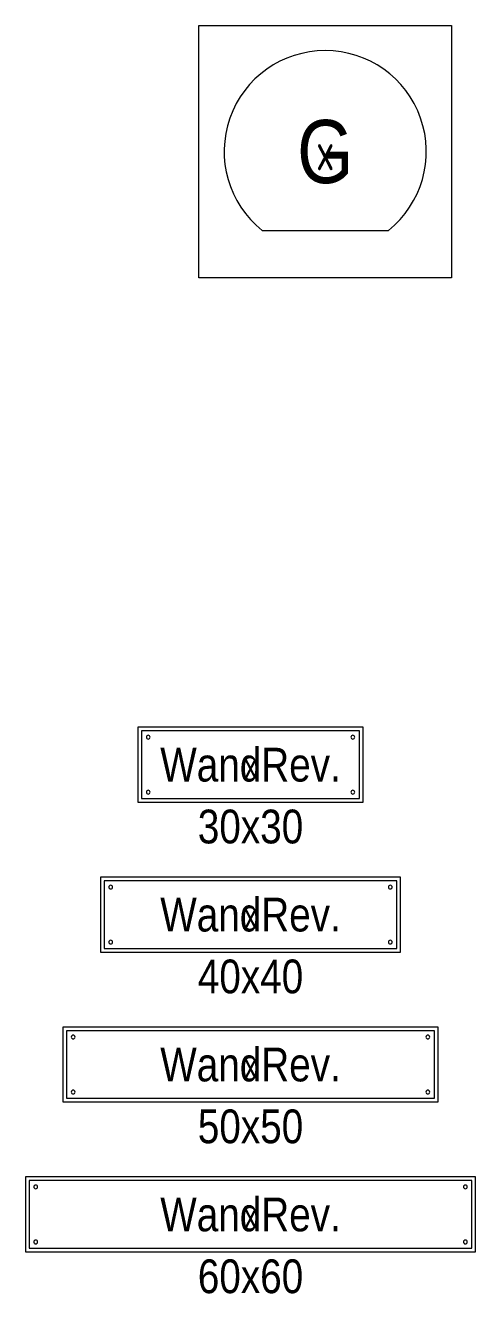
# Model space of a CAD drawing. Header units: metres. Extents: x -162 to 83385, y -62392 to -1971.
# Drawn here: x 15681 to 16281, y -47374 to -45682 of the extents above; entities that cross this region are included whole.
import ezdxf
from ezdxf.enums import TextEntityAlignment as Align

# ---------------------------------------------------------------- set-up
doc = ezdxf.new("R2010")
doc.units = ezdxf.units.M
doc.header["$LTSCALE"] = 0.5
for name, color, linetype, lineweight in [('ELIN_Attribut_01_Produkt_ID', 7, 'Continuous', 0), ('ELIN_Attribut_02_Stromkreis', 7, 'Continuous', 0), ('ELIN_Attribut_03_Verteilerbereich', 7, 'Continuous', 0), ('ELIN_Attribut_04_Montagehoehe', 7, 'Continuous', 0), ('ELIN_Attribut_05_Montageart', 7, 'Continuous', 0), ('ELIN_Attribut_06_Tuernummer', 7, 'Continuous', 0), ('ELIN_Attribut_07_Bemerkung', 7, 'Continuous', 0), ('ELIN_Attribut_08_Adresse', 7, 'Continuous', 0), ('ELIN_Attribut_10_AKZ1', 7, 'Continuous', 0), ('ELIN_Attribut_11_AKZ2', 7, 'Continuous', 0), ('ELIN_Attribut_12_Sonstiges1', 7, 'Continuous', 0), ('ELIN_Attribut_13_Sonstiges2', 7, 'Continuous', 0), ('ELIN_Attribut_14_Bauteil', 7, 'Continuous', 0), ('ELIN_Attribut_15_Ebene', 7, 'Continuous', 0), ('ELIN_Attribut_16_Raumnummer', 7, 'Continuous', 0), ('ELIN_Attribut_17_Raumname', 7, 'Continuous', 0), ('ELIN_Attribut_18_Montageabschnitt', 7, 'Continuous', 0), ('ELIN_Attribut_Basispunkt', 2, 'Continuous', 0), ('ELIN_Attribute_GEMOS', 11, 'Continuous', 0), ('ELIN_BOD_BO_Bodendose eckig', 5, 'Continuous', 0), ('ELIN_REV_WA_Revisionsöffnung', 7, 'Continuous', 0)]:
    doc.layers.add(name, color=color, linetype=linetype, lineweight=lineweight)
doc.layers.get('0').off()
doc.styles.add('ARIAL_N', font='ARIALN.TTF')
doc.styles.add('ELIN_Attribute', font='isocp.shx', dxfattribs={"width": 0.8})

# ---------------------------------------------------------------- blocks, each defined once
blk = doc.blocks.new('ELIN_BOD_GERAETEDOSE')
at = {"color": 0}
for p, q in [((-168.4, -168.4), (-168.4, 168.4)), ((-168.4, 168.4), (168.4, 168.4)), ((168.4, 168.4), (168.4, -168.4)), ((-84.2, -105.2), (84.2, -105.2)), ((168.4, -168.4), (-168.4, -168.4))]:
    blk.add_line(p, q, dxfattribs=at)
blk.add_arc((0, 0), 134.7, 308.6822, 231.3178, dxfattribs=at)
at = {"color": 0, "style": 'ARIAL_N'}
blk.add_text('G', height=84.2, dxfattribs=at).set_placement((0, 0), align=Align.MIDDLE_CENTER)
at = {"layer": 'ELIN_Attribut_01_Produkt_ID', "style": 'ELIN_Attribute', "width": 0.8, "flags": 8}
blk.add_attdef('01_PRODUKT_ID', (358.8, -14.6, 0), '', height=150, dxfattribs=at)
at = {"layer": 'ELIN_Attribut_02_Stromkreis', "style": 'ELIN_Attribute', "width": 0.8, "flags": 8}
blk.add_attdef('02_STROMKREIS', (358.8, 185.4, 0), '', height=150, dxfattribs=at)
at = {"layer": 'ELIN_Attribut_03_Verteilerbereich', "style": 'ELIN_Attribute', "width": 0.8, "flags": 8}
blk.add_attdef('03_VERTEILERBEREICH', (-247.5, -604.4, 0), '', height=125, dxfattribs=at)
at = {"layer": 'ELIN_Attribut_04_Montagehoehe', "style": 'ELIN_Attribute', "width": 0.8, "flags": 8}
blk.add_attdef('04_MONTAGEHOEHE', text='', height=125, dxfattribs=at).set_placement((-343, -14.6, 0), align=Align.RIGHT)
at = {"layer": 'ELIN_Attribut_05_Montageart', "style": 'ELIN_Attribute', "width": 0.8, "flags": 8}
blk.add_attdef('05_MONTAGEART', (358.8, -204.4, 0), '', height=125, dxfattribs=at)
at = {"layer": 'ELIN_Attribut_06_Tuernummer', "style": 'ELIN_Attribute', "width": 0.8, "flags": 8}
blk.add_attdef('06_TUERNUMMER', text='', height=125, dxfattribs=at).set_placement((-343, -214.6, 0), align=Align.RIGHT)
at = {"layer": 'ELIN_Attribut_07_Bemerkung', "style": 'ELIN_Attribute', "width": 0.8, "flags": 8}
blk.add_attdef('07_BEMERKUNG', (-247.5, -804.4, 0), '', height=125, dxfattribs=at)
at = {"layer": 'ELIN_Attribut_08_Adresse', "style": 'ELIN_Attribute', "width": 0.8, "flags": 8}
blk.add_attdef('08_ADRESSE', (-247.5, -1004.4, 0), '', height=125, dxfattribs=at)
at = {"layer": 'ELIN_Attribut_10_AKZ1', "style": 'ELIN_Attribute', "width": 0.8, "flags": 8}
blk.add_attdef('10_AKZ1', (-247.5, -1404.4, 0), '', height=125, dxfattribs=at)
at = {"layer": 'ELIN_Attribut_11_AKZ2', "style": 'ELIN_Attribute', "width": 0.8, "flags": 8}
blk.add_attdef('11_AKZ2', (-247.5, -1604.4, 0), '', height=125, dxfattribs=at)
at = {"layer": 'ELIN_Attribut_12_Sonstiges1', "style": 'ELIN_Attribute', "width": 0.8, "flags": 8}
blk.add_attdef('12_SONSTIGES1', (-247.5, -1804.4, 0), '', height=125, dxfattribs=at)
at = {"layer": 'ELIN_Attribut_13_Sonstiges2', "style": 'ELIN_Attribute', "width": 0.8, "flags": 8}
blk.add_attdef('13_SONSTIGES2', (-247.5, -2004.4, 0), '', height=125, dxfattribs=at)
at = {"layer": 'ELIN_Attribut_14_Bauteil', "style": 'ELIN_Attribute', "width": 0.8, "flags": 8}
blk.add_attdef('14_BAUTEIL', (-247.5, -2204.4, 0), '', height=125, dxfattribs=at)
at = {"layer": 'ELIN_Attribut_15_Ebene', "style": 'ELIN_Attribute', "width": 0.8, "flags": 8}
blk.add_attdef('15_EBENE', (-247.5, -2404.4, 0), '', height=125, dxfattribs=at)
at = {"layer": 'ELIN_Attribut_16_Raumnummer', "style": 'ELIN_Attribute', "width": 0.8, "flags": 8}
blk.add_attdef('16_RAUMNUMMER', (-247.5, -2604.4, 0), '', height=125, dxfattribs=at)
at = {"layer": 'ELIN_Attribut_17_Raumname', "style": 'ELIN_Attribute', "width": 0.8, "flags": 8}
blk.add_attdef('17_RAUMNAME', (-247.5, -2804.4, 0), '', height=125, dxfattribs=at)
at = {"layer": 'ELIN_Attribut_18_Montageabschnitt', "style": 'ELIN_Attribute', "width": 0.8, "flags": 8}
blk.add_attdef('18_MONTAGEABSCHNITT', (-247.5, -3004.4, 0), '', height=125, dxfattribs=at)
at = {"layer": 'ELIN_Attribut_Basispunkt', "style": 'ELIN_Attribute', "width": 0.8, "flags": 8}
blk.add_attdef('Basispunkt', text='', height=50, dxfattribs=at).set_placement((0, 0), align=Align.MIDDLE)
at = {"layer": 'ELIN_Attribute_GEMOS', "style": 'ELIN_Attribute', "width": 0.6}
for tag, p in [('G01_PRO02ID', (1620.5, 183.6)), ('G02_BEZEICHNUNG', (1620.5, -14.6, 0)), ('G03_DESCRIPTION', (1620.5, -204.4, 0)), ('G04_GEMOS-SYMBOL', (1623.8, -404.4, 0)), ('G05_GEMOS-TYP', (1623.8, -604.4, 0)), ('G06_ORTSKENNUNG', (1620.5, -804.4, 0)), ('G08_FREI1', (1620.5, -1004.4, 0)), ('G08_FREI2', (1620.5, -1204.4, 0))]:
    blk.add_attdef(tag, p, '', height=125, dxfattribs=at)
blk = doc.blocks.new('ELIN_ALG_REVISIONSOEFFNUNG_300_WAND')
at = {"color": 0}
for p, q in [((150, 50), (-150, 50)), ((-150, 50), (-150, -50)), ((145.1, 45.1), (-145.1, 45.1)), ((-145.1, 45.1), (-145.1, -45.1)), ((145.1, -45.1), (145.1, 45.1)), ((150, -50), (150, 50)), ((-150, -50), (150, -50)), ((-145.1, -45.1), (145.1, -45.1))]:
    blk.add_line(p, q, dxfattribs=at)
for centre, start, end in [((-136.3, 36.7), 0, 180), ((-136.3, 36.7), 180, 0), ((136.3, 36.7), 0, 180), ((136.3, 36.7), 180, 0), ((-136.3, -36.7), 0, 180), ((-136.3, -36.7), 180, 0), ((136.3, -36.7), 0, 180), ((136.3, -36.7), 180, 0)]:
    blk.add_arc(centre, 2.5, start, end, dxfattribs=at)
at = {"color": 0, "style": 'ARIAL_N'}
blk.add_text('WandRev.', height=45, dxfattribs=at).set_placement((0, 0), align=Align.MIDDLE_CENTER)
blk.add_text('30x30', height=45, dxfattribs=at).set_placement((0, -60), align=Align.TOP_CENTER)
at = {"layer": 'ELIN_Attribut_01_Produkt_ID', "style": 'ELIN_Attribute', "width": 0.8, "flags": 8}
blk.add_attdef('01_PRODUKT_ID', text='', height=150, dxfattribs=at).set_placement((0, -110, 0), align=Align.TOP_CENTER)
at = {"layer": 'ELIN_Attribut_02_Stromkreis', "style": 'ELIN_Attribute', "width": 0.8, "flags": 8}
blk.add_attdef('02_STROMKREIS', (188.3, 102.8, 0), '', height=150, dxfattribs=at)
at = {"layer": 'ELIN_Attribut_03_Verteilerbereich', "style": 'ELIN_Attribute', "width": 0.8, "flags": 9}
blk.add_attdef('03_VERTEILERBEREICH', (-247.5, -604.4, 0), '', height=125, dxfattribs=at)
at = {"layer": 'ELIN_Attribut_04_Montagehoehe', "style": 'ELIN_Attribute', "width": 0.8, "flags": 8}
blk.add_attdef('04_MONTAGEHOEHE', text='', height=125, dxfattribs=at).set_placement((-184.5, 127.1, 0), align=Align.RIGHT)
at = {"layer": 'ELIN_Attribut_05_Montageart', "style": 'ELIN_Attribute', "width": 0.8, "flags": 9}
blk.add_attdef('05_MONTAGEART', (188.3, -72.9, 0), '', height=125, dxfattribs=at)
at = {"layer": 'ELIN_Attribut_06_Tuernummer', "style": 'ELIN_Attribute', "width": 0.8, "flags": 8}
blk.add_attdef('06_TUERNUMMER', text='', height=125, dxfattribs=at).set_placement((-184.5, -72.9, 0), align=Align.RIGHT)
at = {"layer": 'ELIN_Attribut_07_Bemerkung', "style": 'ELIN_Attribute', "width": 0.8, "flags": 8}
blk.add_attdef('07_BEMERKUNG', (-247.5, -804.4, 0), '', height=125, dxfattribs=at)
at = {"layer": 'ELIN_Attribut_08_Adresse', "style": 'ELIN_Attribute', "width": 0.8, "flags": 8}
blk.add_attdef('08_ADRESSE', (-247.5, -1004.4, 0), '', height=125, dxfattribs=at)
at = {"layer": 'ELIN_Attribut_10_AKZ1', "style": 'ELIN_Attribute', "width": 0.8, "flags": 8}
blk.add_attdef('10_AKZ1', (-247.5, -1404.4, 0), '', height=125, dxfattribs=at)
at = {"layer": 'ELIN_Attribut_11_AKZ2', "style": 'ELIN_Attribute', "width": 0.8, "flags": 8}
blk.add_attdef('11_AKZ2', (-247.5, -1604.4, 0), '', height=125, dxfattribs=at)
at = {"layer": 'ELIN_Attribut_12_Sonstiges1', "style": 'ELIN_Attribute', "width": 0.8, "flags": 8}
blk.add_attdef('12_SONSTIGES1', (-247.5, -1804.4, 0), '', height=125, dxfattribs=at)
at = {"layer": 'ELIN_Attribut_13_Sonstiges2', "style": 'ELIN_Attribute', "width": 0.8, "flags": 8}
blk.add_attdef('13_SONSTIGES2', (-247.5, -2004.4, 0), '', height=125, dxfattribs=at)
at = {"layer": 'ELIN_Attribut_14_Bauteil', "style": 'ELIN_Attribute', "width": 0.8, "flags": 9}
blk.add_attdef('14_BAUTEIL', (-247.5, -2204.4, 0), '', height=125, dxfattribs=at)
at = {"layer": 'ELIN_Attribut_15_Ebene', "style": 'ELIN_Attribute', "width": 0.8, "flags": 9}
blk.add_attdef('15_EBENE', (-247.5, -2404.4, 0), '', height=125, dxfattribs=at)
at = {"layer": 'ELIN_Attribut_16_Raumnummer', "style": 'ELIN_Attribute', "width": 0.8, "flags": 9}
blk.add_attdef('16_RAUMNUMMER', (-247.5, -2604.4, 0), '', height=125, dxfattribs=at)
at = {"layer": 'ELIN_Attribut_17_Raumname', "style": 'ELIN_Attribute', "width": 0.8, "flags": 9}
blk.add_attdef('17_RAUMNAME', (-247.5, -2804.4, 0), '', height=125, dxfattribs=at)
at = {"layer": 'ELIN_Attribut_18_Montageabschnitt', "style": 'ELIN_Attribute', "width": 0.8, "flags": 9}
blk.add_attdef('18_MONTAGEABSCHNITT', (-247.5, -3004.4, 0), '', height=125, dxfattribs=at)
at = {"layer": 'ELIN_Attribut_Basispunkt', "style": 'ELIN_Attribute', "width": 0.8, "flags": 8}
blk.add_attdef('Basispunkt', text='', height=37.5, dxfattribs=at).set_placement((0, 0), align=Align.MIDDLE)
at = {"layer": 'ELIN_Attribute_GEMOS', "style": 'ELIN_Attribute', "width": 0.6}
for tag, p in [('G01_PRO02ID', (1620.5, 183.6)), ('G02_BEZEICHNUNG', (1620.5, -14.6, 0)), ('G03_DESCRIPTION', (1620.5, -204.4, 0)), ('G04_GEMOS-SYMBOL', (1623.8, -404.4, 0)), ('G05_GEMOS-TYP', (1623.8, -604.4, 0)), ('G06_ORTSKENNUNG', (1620.5, -804.4, 0)), ('G08_FREI1', (1620.5, -1004.4, 0)), ('G08_FREI2', (1620.5, -1204.4, 0))]:
    blk.add_attdef(tag, p, '', height=125, dxfattribs=at)
blk = doc.blocks.new('ELIN_ALG_REVISIONSOEFFNUNG_400_WAND')
at = {"color": 0}
for p, q in [((200, 50), (-200, 50)), ((-200, 50), (-200, -50)), ((195.1, 45.1), (-195.1, 45.1)), ((-195.1, 45.1), (-195.1, -45.1)), ((195.1, -45.1), (195.1, 45.1)), ((200, -50), (200, 50)), ((-200, -50), (200, -50)), ((-195.1, -45.1), (195.1, -45.1))]:
    blk.add_line(p, q, dxfattribs=at)
for centre, start, end in [((-186.3, 36.7), 0, 180), ((-186.3, 36.7), 180, 0), ((186.3, 36.7), 0, 180), ((186.3, 36.7), 180, 0), ((-186.3, -36.7), 0, 180), ((-186.3, -36.7), 180, 0), ((186.3, -36.7), 0, 180), ((186.3, -36.7), 180, 0)]:
    blk.add_arc(centre, 2.5, start, end, dxfattribs=at)
at = {"color": 0, "style": 'ARIAL_N'}
blk.add_text('WandRev.', height=45, dxfattribs=at).set_placement((0, 0), align=Align.MIDDLE_CENTER)
blk.add_text('40x40', height=45, dxfattribs=at).set_placement((0, -60), align=Align.TOP_CENTER)
at = {"layer": 'ELIN_Attribut_01_Produkt_ID', "style": 'ELIN_Attribute', "width": 0.8, "flags": 8}
blk.add_attdef('01_PRODUKT_ID', text='', height=150, dxfattribs=at).set_placement((0, -110, 0), align=Align.TOP_CENTER)
at = {"layer": 'ELIN_Attribut_02_Stromkreis', "style": 'ELIN_Attribute', "width": 0.8, "flags": 8}
blk.add_attdef('02_STROMKREIS', (238.3, 102.8, 0), '', height=150, dxfattribs=at)
at = {"layer": 'ELIN_Attribut_03_Verteilerbereich', "style": 'ELIN_Attribute', "width": 0.8, "flags": 9}
blk.add_attdef('03_VERTEILERBEREICH', (-247.5, -604.4, 0), '', height=125, dxfattribs=at)
at = {"layer": 'ELIN_Attribut_04_Montagehoehe', "style": 'ELIN_Attribute', "width": 0.8, "flags": 8}
blk.add_attdef('04_MONTAGEHOEHE', text='', height=125, dxfattribs=at).set_placement((-234.5, 127.1, 0), align=Align.RIGHT)
at = {"layer": 'ELIN_Attribut_05_Montageart', "style": 'ELIN_Attribute', "width": 0.8, "flags": 9}
blk.add_attdef('05_MONTAGEART', (238.3, -72.9, 0), '', height=125, dxfattribs=at)
at = {"layer": 'ELIN_Attribut_06_Tuernummer', "style": 'ELIN_Attribute', "width": 0.8, "flags": 8}
blk.add_attdef('06_TUERNUMMER', text='', height=125, dxfattribs=at).set_placement((-234.5, -72.9, 0), align=Align.RIGHT)
at = {"layer": 'ELIN_Attribut_07_Bemerkung', "style": 'ELIN_Attribute', "width": 0.8, "flags": 8}
blk.add_attdef('07_BEMERKUNG', (-247.5, -804.4, 0), '', height=125, dxfattribs=at)
at = {"layer": 'ELIN_Attribut_08_Adresse', "style": 'ELIN_Attribute', "width": 0.8, "flags": 8}
blk.add_attdef('08_ADRESSE', (-247.5, -1004.4, 0), '', height=125, dxfattribs=at)
at = {"layer": 'ELIN_Attribut_10_AKZ1', "style": 'ELIN_Attribute', "width": 0.8, "flags": 8}
blk.add_attdef('10_AKZ1', (-247.5, -1404.4, 0), '', height=125, dxfattribs=at)
at = {"layer": 'ELIN_Attribut_11_AKZ2', "style": 'ELIN_Attribute', "width": 0.8, "flags": 8}
blk.add_attdef('11_AKZ2', (-247.5, -1604.4, 0), '', height=125, dxfattribs=at)
at = {"layer": 'ELIN_Attribut_12_Sonstiges1', "style": 'ELIN_Attribute', "width": 0.8, "flags": 8}
blk.add_attdef('12_SONSTIGES1', (-247.5, -1804.4, 0), '', height=125, dxfattribs=at)
at = {"layer": 'ELIN_Attribut_13_Sonstiges2', "style": 'ELIN_Attribute', "width": 0.8, "flags": 8}
blk.add_attdef('13_SONSTIGES2', (-247.5, -2004.4, 0), '', height=125, dxfattribs=at)
at = {"layer": 'ELIN_Attribut_14_Bauteil', "style": 'ELIN_Attribute', "width": 0.8, "flags": 9}
blk.add_attdef('14_BAUTEIL', (-247.5, -2204.4, 0), '', height=125, dxfattribs=at)
at = {"layer": 'ELIN_Attribut_15_Ebene', "style": 'ELIN_Attribute', "width": 0.8, "flags": 9}
blk.add_attdef('15_EBENE', (-247.5, -2404.4, 0), '', height=125, dxfattribs=at)
at = {"layer": 'ELIN_Attribut_16_Raumnummer', "style": 'ELIN_Attribute', "width": 0.8, "flags": 9}
blk.add_attdef('16_RAUMNUMMER', (-247.5, -2604.4, 0), '', height=125, dxfattribs=at)
at = {"layer": 'ELIN_Attribut_17_Raumname', "style": 'ELIN_Attribute', "width": 0.8, "flags": 9}
blk.add_attdef('17_RAUMNAME', (-247.5, -2804.4, 0), '', height=125, dxfattribs=at)
at = {"layer": 'ELIN_Attribut_18_Montageabschnitt', "style": 'ELIN_Attribute', "width": 0.8, "flags": 9}
blk.add_attdef('18_MONTAGEABSCHNITT', (-247.5, -3004.4, 0), '', height=125, dxfattribs=at)
at = {"layer": 'ELIN_Attribut_Basispunkt', "style": 'ELIN_Attribute', "width": 0.8, "flags": 8}
blk.add_attdef('Basispunkt', text='', height=37.5, dxfattribs=at).set_placement((0, 0), align=Align.MIDDLE)
at = {"layer": 'ELIN_Attribute_GEMOS', "style": 'ELIN_Attribute', "width": 0.6}
for tag, p in [('G01_PRO02ID', (1620.5, 183.6)), ('G02_BEZEICHNUNG', (1620.5, -14.6, 0)), ('G03_DESCRIPTION', (1620.5, -204.4, 0)), ('G04_GEMOS-SYMBOL', (1623.8, -404.4, 0)), ('G05_GEMOS-TYP', (1623.8, -604.4, 0)), ('G06_ORTSKENNUNG', (1620.5, -804.4, 0)), ('G08_FREI1', (1620.5, -1004.4, 0)), ('G08_FREI2', (1620.5, -1204.4, 0))]:
    blk.add_attdef(tag, p, '', height=125, dxfattribs=at)
blk = doc.blocks.new('ELIN_ALG_REVISIONSOEFFNUNG_500_WAND')
at = {"color": 0}
for p, q in [((250, 50), (-250, 50)), ((-250, 50), (-250, -50)), ((245.1, 45.1), (-245.1, 45.1)), ((-245.1, 45.1), (-245.1, -45.1)), ((245.1, -45.1), (245.1, 45.1)), ((250, -50), (250, 50)), ((-250, -50), (250, -50)), ((-245.1, -45.1), (245.1, -45.1))]:
    blk.add_line(p, q, dxfattribs=at)
for centre, start, end in [((-236.3, 36.7), 0, 180), ((-236.3, 36.7), 180, 0), ((236.3, 36.7), 0, 180), ((236.3, 36.7), 180, 0), ((-236.3, -36.7), 0, 180), ((-236.3, -36.7), 180, 0), ((236.3, -36.7), 0, 180), ((236.3, -36.7), 180, 0)]:
    blk.add_arc(centre, 2.5, start, end, dxfattribs=at)
at = {"color": 0, "style": 'ARIAL_N'}
blk.add_text('WandRev.', height=45, dxfattribs=at).set_placement((0, 0), align=Align.MIDDLE_CENTER)
blk.add_text('50x50', height=45, dxfattribs=at).set_placement((0, -60), align=Align.TOP_CENTER)
at = {"layer": 'ELIN_Attribut_01_Produkt_ID', "style": 'ELIN_Attribute', "width": 0.8, "flags": 8}
blk.add_attdef('01_PRODUKT_ID', text='', height=150, dxfattribs=at).set_placement((0, -110, 0), align=Align.TOP_CENTER)
at = {"layer": 'ELIN_Attribut_02_Stromkreis', "style": 'ELIN_Attribute', "width": 0.8, "flags": 8}
blk.add_attdef('02_STROMKREIS', (288.3, 102.8, 0), '', height=150, dxfattribs=at)
at = {"layer": 'ELIN_Attribut_03_Verteilerbereich', "style": 'ELIN_Attribute', "width": 0.8, "flags": 9}
blk.add_attdef('03_VERTEILERBEREICH', (-247.5, -604.4, 0), '', height=125, dxfattribs=at)
at = {"layer": 'ELIN_Attribut_04_Montagehoehe', "style": 'ELIN_Attribute', "width": 0.8, "flags": 8}
blk.add_attdef('04_MONTAGEHOEHE', text='', height=125, dxfattribs=at).set_placement((-284.5, 127.1, 0), align=Align.RIGHT)
at = {"layer": 'ELIN_Attribut_05_Montageart', "style": 'ELIN_Attribute', "width": 0.8, "flags": 9}
blk.add_attdef('05_MONTAGEART', (288.3, -72.9, 0), '', height=125, dxfattribs=at)
at = {"layer": 'ELIN_Attribut_06_Tuernummer', "style": 'ELIN_Attribute', "width": 0.8, "flags": 8}
blk.add_attdef('06_TUERNUMMER', text='', height=125, dxfattribs=at).set_placement((-284.5, -72.9, 0), align=Align.RIGHT)
at = {"layer": 'ELIN_Attribut_07_Bemerkung', "style": 'ELIN_Attribute', "width": 0.8, "flags": 8}
blk.add_attdef('07_BEMERKUNG', (-247.5, -804.4, 0), '', height=125, dxfattribs=at)
at = {"layer": 'ELIN_Attribut_08_Adresse', "style": 'ELIN_Attribute', "width": 0.8, "flags": 8}
blk.add_attdef('08_ADRESSE', (-247.5, -1004.4, 0), '', height=125, dxfattribs=at)
at = {"layer": 'ELIN_Attribut_10_AKZ1', "style": 'ELIN_Attribute', "width": 0.8, "flags": 8}
blk.add_attdef('10_AKZ1', (-247.5, -1404.4, 0), '', height=125, dxfattribs=at)
at = {"layer": 'ELIN_Attribut_11_AKZ2', "style": 'ELIN_Attribute', "width": 0.8, "flags": 8}
blk.add_attdef('11_AKZ2', (-247.5, -1604.4, 0), '', height=125, dxfattribs=at)
at = {"layer": 'ELIN_Attribut_12_Sonstiges1', "style": 'ELIN_Attribute', "width": 0.8, "flags": 8}
blk.add_attdef('12_SONSTIGES1', (-247.5, -1804.4, 0), '', height=125, dxfattribs=at)
at = {"layer": 'ELIN_Attribut_13_Sonstiges2', "style": 'ELIN_Attribute', "width": 0.8, "flags": 8}
blk.add_attdef('13_SONSTIGES2', (-247.5, -2004.4, 0), '', height=125, dxfattribs=at)
at = {"layer": 'ELIN_Attribut_14_Bauteil', "style": 'ELIN_Attribute', "width": 0.8, "flags": 9}
blk.add_attdef('14_BAUTEIL', (-247.5, -2204.4, 0), '', height=125, dxfattribs=at)
at = {"layer": 'ELIN_Attribut_15_Ebene', "style": 'ELIN_Attribute', "width": 0.8, "flags": 9}
blk.add_attdef('15_EBENE', (-247.5, -2404.4, 0), '', height=125, dxfattribs=at)
at = {"layer": 'ELIN_Attribut_16_Raumnummer', "style": 'ELIN_Attribute', "width": 0.8, "flags": 9}
blk.add_attdef('16_RAUMNUMMER', (-247.5, -2604.4, 0), '', height=125, dxfattribs=at)
at = {"layer": 'ELIN_Attribut_17_Raumname', "style": 'ELIN_Attribute', "width": 0.8, "flags": 9}
blk.add_attdef('17_RAUMNAME', (-247.5, -2804.4, 0), '', height=125, dxfattribs=at)
at = {"layer": 'ELIN_Attribut_18_Montageabschnitt', "style": 'ELIN_Attribute', "width": 0.8, "flags": 9}
blk.add_attdef('18_MONTAGEABSCHNITT', (-247.5, -3004.4, 0), '', height=125, dxfattribs=at)
at = {"layer": 'ELIN_Attribut_Basispunkt', "style": 'ELIN_Attribute', "width": 0.8, "flags": 8}
blk.add_attdef('Basispunkt', text='', height=37.5, dxfattribs=at).set_placement((0, 0), align=Align.MIDDLE)
at = {"layer": 'ELIN_Attribute_GEMOS', "style": 'ELIN_Attribute', "width": 0.6}
for tag, p in [('G01_PRO02ID', (1620.5, 183.6)), ('G02_BEZEICHNUNG', (1620.5, -14.6, 0)), ('G03_DESCRIPTION', (1620.5, -204.4, 0)), ('G04_GEMOS-SYMBOL', (1623.8, -404.4, 0)), ('G05_GEMOS-TYP', (1623.8, -604.4, 0)), ('G06_ORTSKENNUNG', (1620.5, -804.4, 0)), ('G08_FREI1', (1620.5, -1004.4, 0)), ('G08_FREI2', (1620.5, -1204.4, 0))]:
    blk.add_attdef(tag, p, '', height=125, dxfattribs=at)
blk = doc.blocks.new('ELIN_ALG_REVISIONSOEFFNUNG_600_WAND')
at = {"color": 0}
for p, q in [((300, 50), (-300, 50)), ((-300, 50), (-300, -50)), ((295.1, 45.1), (-295.1, 45.1)), ((-295.1, 45.1), (-295.1, -45.1)), ((295.1, -45.1), (295.1, 45.1)), ((300, -50), (300, 50)), ((-300, -50), (300, -50)), ((-295.1, -45.1), (295.1, -45.1))]:
    blk.add_line(p, q, dxfattribs=at)
for centre, start, end in [((-286.3, 36.7), 0, 180), ((-286.3, 36.7), 180, 0), ((286.3, 36.7), 0, 180), ((286.3, 36.7), 180, 0), ((-286.3, -36.7), 0, 180), ((-286.3, -36.7), 180, 0), ((286.3, -36.7), 0, 180), ((286.3, -36.7), 180, 0)]:
    blk.add_arc(centre, 2.5, start, end, dxfattribs=at)
at = {"color": 0, "style": 'ARIAL_N'}
blk.add_text('WandRev.', height=45, dxfattribs=at).set_placement((0, 0), align=Align.MIDDLE_CENTER)
blk.add_text('60x60', height=45, dxfattribs=at).set_placement((0, -60), align=Align.TOP_CENTER)
at = {"layer": 'ELIN_Attribut_01_Produkt_ID', "style": 'ELIN_Attribute', "width": 0.8, "flags": 8}
blk.add_attdef('01_PRODUKT_ID', text='', height=150, dxfattribs=at).set_placement((0, -110, 0), align=Align.TOP_CENTER)
at = {"layer": 'ELIN_Attribut_02_Stromkreis', "style": 'ELIN_Attribute', "width": 0.8, "flags": 8}
blk.add_attdef('02_STROMKREIS', (338.3, 102.8, 0), '', height=150, dxfattribs=at)
at = {"layer": 'ELIN_Attribut_03_Verteilerbereich', "style": 'ELIN_Attribute', "width": 0.8, "flags": 9}
blk.add_attdef('03_VERTEILERBEREICH', (-247.5, -604.4, 0), '', height=125, dxfattribs=at)
at = {"layer": 'ELIN_Attribut_04_Montagehoehe', "style": 'ELIN_Attribute', "width": 0.8, "flags": 8}
blk.add_attdef('04_MONTAGEHOEHE', text='', height=125, dxfattribs=at).set_placement((-334.5, 127.1, 0), align=Align.RIGHT)
at = {"layer": 'ELIN_Attribut_05_Montageart', "style": 'ELIN_Attribute', "width": 0.8, "flags": 9}
blk.add_attdef('05_MONTAGEART', (338.3, -72.9, 0), '', height=125, dxfattribs=at)
at = {"layer": 'ELIN_Attribut_06_Tuernummer', "style": 'ELIN_Attribute', "width": 0.8, "flags": 8}
blk.add_attdef('06_TUERNUMMER', text='', height=125, dxfattribs=at).set_placement((-334.5, -72.9, 0), align=Align.RIGHT)
at = {"layer": 'ELIN_Attribut_07_Bemerkung', "style": 'ELIN_Attribute', "width": 0.8, "flags": 8}
blk.add_attdef('07_BEMERKUNG', (-247.5, -804.4, 0), '', height=125, dxfattribs=at)
at = {"layer": 'ELIN_Attribut_08_Adresse', "style": 'ELIN_Attribute', "width": 0.8, "flags": 8}
blk.add_attdef('08_ADRESSE', (-247.5, -1004.4, 0), '', height=125, dxfattribs=at)
at = {"layer": 'ELIN_Attribut_10_AKZ1', "style": 'ELIN_Attribute', "width": 0.8, "flags": 8}
blk.add_attdef('10_AKZ1', (-247.5, -1404.4, 0), '', height=125, dxfattribs=at)
at = {"layer": 'ELIN_Attribut_11_AKZ2', "style": 'ELIN_Attribute', "width": 0.8, "flags": 8}
blk.add_attdef('11_AKZ2', (-247.5, -1604.4, 0), '', height=125, dxfattribs=at)
at = {"layer": 'ELIN_Attribut_12_Sonstiges1', "style": 'ELIN_Attribute', "width": 0.8, "flags": 8}
blk.add_attdef('12_SONSTIGES1', (-247.5, -1804.4, 0), '', height=125, dxfattribs=at)
at = {"layer": 'ELIN_Attribut_13_Sonstiges2', "style": 'ELIN_Attribute', "width": 0.8, "flags": 8}
blk.add_attdef('13_SONSTIGES2', (-247.5, -2004.4, 0), '', height=125, dxfattribs=at)
at = {"layer": 'ELIN_Attribut_14_Bauteil', "style": 'ELIN_Attribute', "width": 0.8, "flags": 9}
blk.add_attdef('14_BAUTEIL', (-247.5, -2204.4, 0), '', height=125, dxfattribs=at)
at = {"layer": 'ELIN_Attribut_15_Ebene', "style": 'ELIN_Attribute', "width": 0.8, "flags": 9}
blk.add_attdef('15_EBENE', (-247.5, -2404.4, 0), '', height=125, dxfattribs=at)
at = {"layer": 'ELIN_Attribut_16_Raumnummer', "style": 'ELIN_Attribute', "width": 0.8, "flags": 9}
blk.add_attdef('16_RAUMNUMMER', (-247.5, -2604.4, 0), '', height=125, dxfattribs=at)
at = {"layer": 'ELIN_Attribut_17_Raumname', "style": 'ELIN_Attribute', "width": 0.8, "flags": 9}
blk.add_attdef('17_RAUMNAME', (-247.5, -2804.4, 0), '', height=125, dxfattribs=at)
at = {"layer": 'ELIN_Attribut_18_Montageabschnitt', "style": 'ELIN_Attribute', "width": 0.8, "flags": 9}
blk.add_attdef('18_MONTAGEABSCHNITT', (-247.5, -3004.4, 0), '', height=125, dxfattribs=at)
at = {"layer": 'ELIN_Attribut_Basispunkt', "style": 'ELIN_Attribute', "width": 0.8, "flags": 8}
blk.add_attdef('Basispunkt', text='', height=37.5, dxfattribs=at).set_placement((0, 0), align=Align.MIDDLE)
at = {"layer": 'ELIN_Attribute_GEMOS', "style": 'ELIN_Attribute', "width": 0.6}
for tag, p in [('G01_PRO02ID', (1620.5, 183.6)), ('G02_BEZEICHNUNG', (1620.5, -14.6, 0)), ('G03_DESCRIPTION', (1620.5, -204.4, 0)), ('G04_GEMOS-SYMBOL', (1623.8, -404.4, 0)), ('G05_GEMOS-TYP', (1623.8, -604.4, 0)), ('G06_ORTSKENNUNG', (1620.5, -804.4, 0)), ('G08_FREI1', (1620.5, -1004.4, 0)), ('G08_FREI2', (1620.5, -1204.4, 0))]:
    blk.add_attdef(tag, p, '', height=125, dxfattribs=at)

msp = doc.modelspace()

# ---------------------------------------------------------------- block references
at = {"layer": 'ELIN_BOD_BO_Bodendose eckig', "lineweight": 0}
ref = msp.add_blockref('ELIN_BOD_GERAETEDOSE', (16080.8, -45850.5), dxfattribs=at)
ref.add_attrib('Basispunkt', 'x', dxfattribs={"layer": 'ELIN_Attribut_Basispunkt', "height": 50, "style": 'ELIN_Attribute', "width": 0.8}).set_placement((16080.8, -45850.5), align=Align.MIDDLE)
at = {"layer": 'ELIN_REV_WA_Revisionsöffnung', "lineweight": 0}
ref = msp.add_blockref('ELIN_ALG_REVISIONSOEFFNUNG_300_WAND', (15981.2, -46668.4), dxfattribs=at)
ref.add_attrib('Basispunkt', 'x', dxfattribs={"layer": 'ELIN_Attribut_Basispunkt', "height": 37.5, "style": 'ELIN_Attribute', "width": 0.8}).set_placement((15981.2, -46668.4), align=Align.MIDDLE)
ref = msp.add_blockref('ELIN_ALG_REVISIONSOEFFNUNG_400_WAND', (15981.2, -46868.4), dxfattribs=at)
ref.add_attrib('Basispunkt', 'x', dxfattribs={"layer": 'ELIN_Attribut_Basispunkt', "height": 37.5, "style": 'ELIN_Attribute', "width": 0.8}).set_placement((15981.2, -46868.4), align=Align.MIDDLE)
ref = msp.add_blockref('ELIN_ALG_REVISIONSOEFFNUNG_500_WAND', (15981.2, -47068.4), dxfattribs=at)
ref.add_attrib('Basispunkt', 'x', dxfattribs={"layer": 'ELIN_Attribut_Basispunkt', "height": 37.5, "style": 'ELIN_Attribute', "width": 0.8}).set_placement((15981.2, -47068.4), align=Align.MIDDLE)
ref = msp.add_blockref('ELIN_ALG_REVISIONSOEFFNUNG_600_WAND', (15981.2, -47268.4), dxfattribs=at)
ref.add_attrib('Basispunkt', 'x', dxfattribs={"layer": 'ELIN_Attribut_Basispunkt', "height": 37.5, "style": 'ELIN_Attribute', "width": 0.8}).set_placement((15981.2, -47268.4), align=Align.MIDDLE)

doc.saveas('drawing.dxf')
